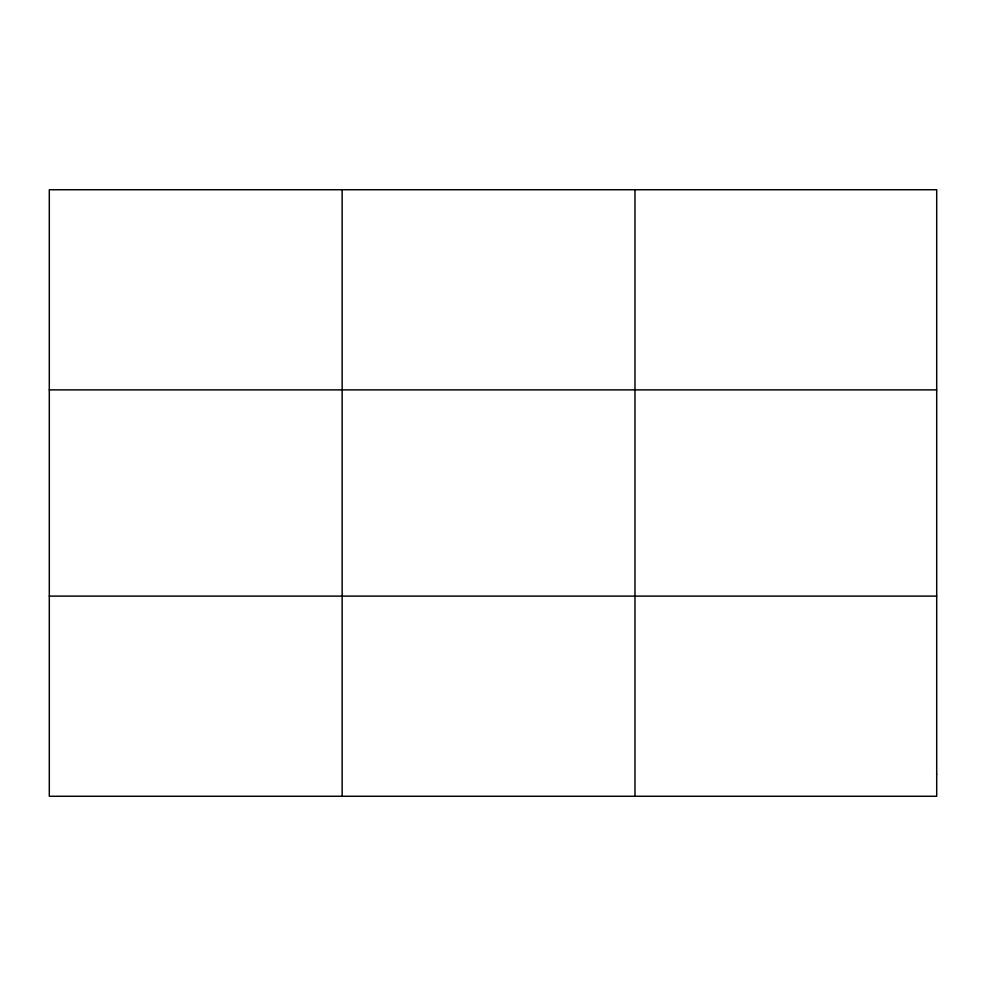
<?xml version="1.0" encoding="UTF-8"?>
<svg xmlns="http://www.w3.org/2000/svg" width="986" height="986" viewBox="0 0 986 986"><rect width="100%" height="100%" fill="white"/><g stroke="black" fill="none" stroke-linecap="round" stroke-linejoin="round"><path stroke-width="1.48" d="M342.142 796.269L342.142 189.731M634.984 796.269L634.984 189.731M49.3 389.889L936.7 389.889M49.3 596.111L936.7 596.111M936.7 774.022L936.7 796.269L49.3 796.269L49.3 189.731L936.7 189.731L936.7 774.022"/></g></svg>
